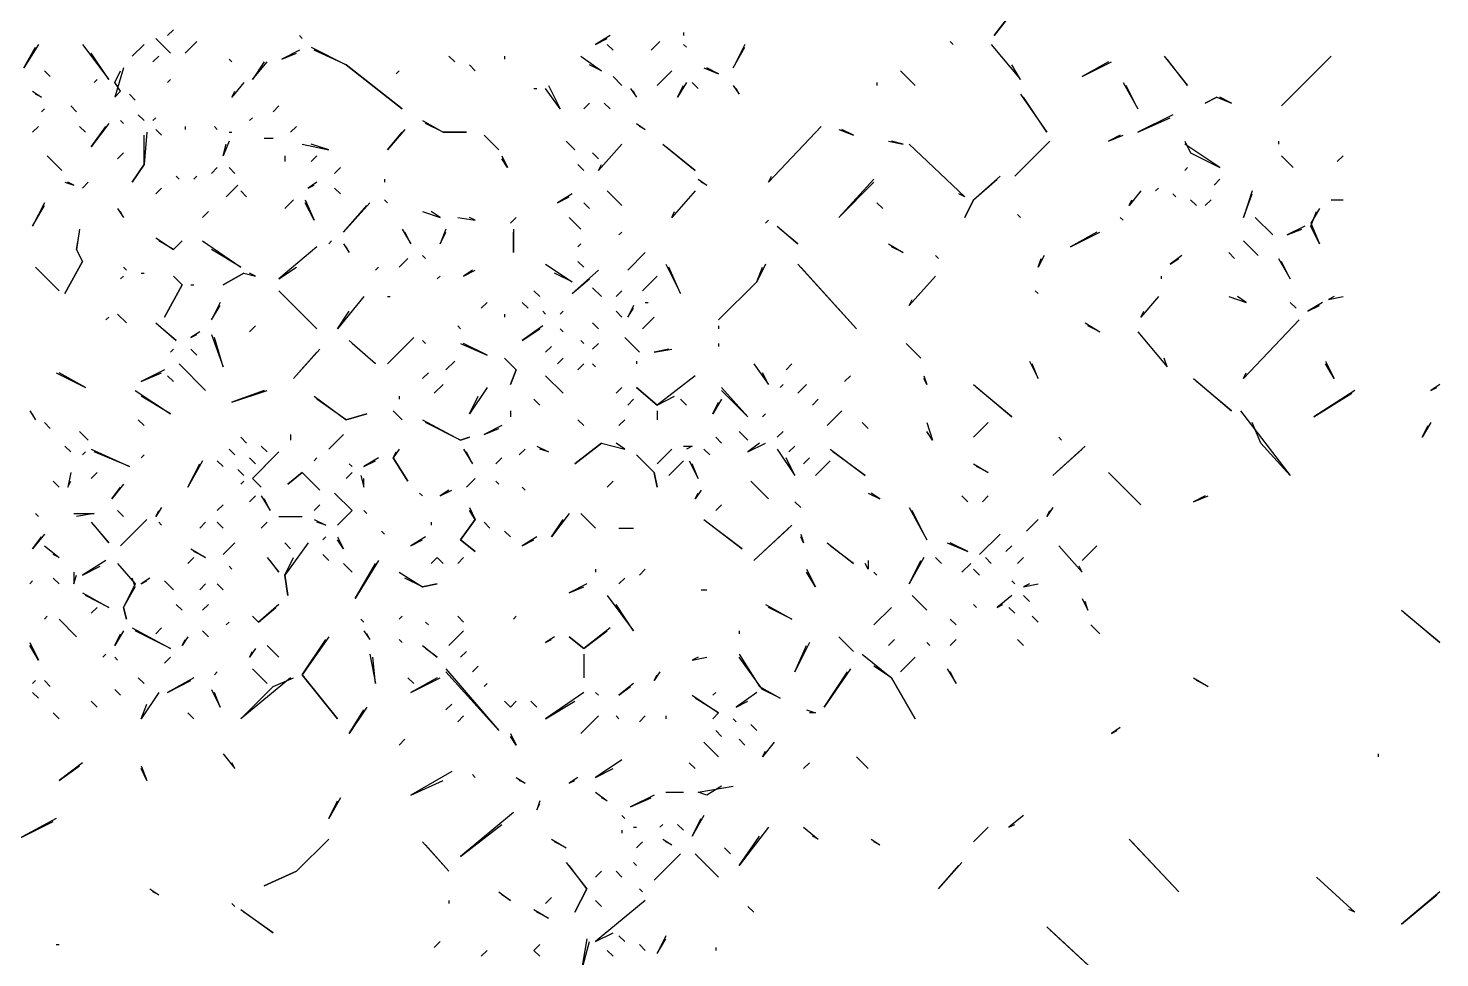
# Model space of a CAD drawing. Extents: x 1 to 2775, y -31 to 2075.
# Drawn here: x 2393.8 to 2474, y 1155.6 to 1208.4 of the extents above; entities that cross this region are included whole.
import ezdxf

# ---------------------------------------------------------------- set-up
doc = ezdxf.new("R2010")
doc.units = 0
doc.layers.add('LINEWORK', color=4, linetype='CONTINUOUS')

msp = doc.modelspace()

# ---------------------------------------------------------------- linework, layer by layer
at = {"layer": 'LINEWORK'}
for points in [[(2451, 1211), (2448.6667, 1208), (2450.8333, 1210.8333)], [(2401, 1207.8333), (2401.8333, 1207)], [(2402, 1208.3333), (2401.6667, 1208)], [(2409.1667, 1208), (2409.3333, 1207.8333)], [(2426.8333, 1208), (2426, 1207.5), (2426.6667, 1207.8333)], [(2431, 1208.1667), (2431, 1208)], [(2394.3333, 1207.5), (2393.5, 1206.1667), (2394.1667, 1207.3333)], [(2396.8333, 1207.5), (2398.3333, 1205.5), (2397.3333, 1207)], [(2400.3333, 1207.5), (2399.6667, 1206.8333)], [(2403.3333, 1207.6667), (2402.6667, 1207)], [(2409.1667, 1207.1667), (2408.1667, 1206.6667), (2409, 1207)], [(2409.8333, 1207.3333), (2411.8333, 1206.3333), (2415, 1203.8333), (2411.8333, 1206.3333), (2410, 1207.1667)], [(2426.6667, 1207.5), (2427, 1207.1667)], [(2429.6667, 1207.6667), (2429.1667, 1207.1667)], [(2431, 1207.5), (2431.1667, 1207.3333)], [(2434.5, 1207.5), (2433.8333, 1206.1667), (2434.5, 1207.3333)], [(2446.1667, 1207.6667), (2446.3333, 1207.5)], [(2448.5, 1207.5), (2450.1667, 1205.5), (2449.6667, 1206.3333)], [(2399.1667, 1206.1667), (2398.6667, 1204.5), (2399, 1204.8333), (2398.6667, 1205.3333), (2399, 1206)], [(2401.1667, 1206.8333), (2400.8333, 1206.5)], [(2405.1667, 1206.6667), (2405.3333, 1206.5)], [(2407.1667, 1206.5), (2406.5, 1205.5), (2407.3333, 1206.5)], [(2417.6667, 1206.8333), (2418, 1206.5)], [(2418.8333, 1206.3333), (2419.1667, 1206)], [(2420.8333, 1206.8333), (2420.8333, 1206.6667)], [(2425.1667, 1206.8333), (2426.3333, 1206), (2425.6667, 1206.3333)], [(2432.1667, 1206.1667), (2433, 1205.8333), (2432.3333, 1206.1667)], [(2455.1667, 1206.5), (2453.6667, 1205.6667), (2455.3333, 1206.5)], [(2458.3333, 1206.8333), (2459.6667, 1205.1667), (2458.5, 1206.6667)], [(2467.8333, 1206.8333), (2465, 1204)], [(2394.6667, 1206), (2395, 1205.6667)], [(2397.6667, 1205.5), (2397.5, 1205.3333)], [(2401.8333, 1205.5), (2401.6667, 1205.3333)], [(2414.8333, 1206), (2414.6667, 1205.8333)], [(2427, 1205.6667), (2427.5, 1205.1667)], [(2430.3333, 1206), (2429.5, 1205.1667)], [(2443.3333, 1206), (2444.1667, 1205.1667)], [(2394, 1204.8333), (2394.5, 1204.5), (2394.1667, 1204.6667)], [(2399.5, 1204.6667), (2399.8333, 1204.3333)], [(2406, 1205.3333), (2405.3333, 1204.5), (2405.5, 1204.8333)], [(2422.5, 1205), (2422.6667, 1205)], [(2423.3333, 1205.1667), (2424, 1203.8333), (2423.1667, 1205)], [(2428, 1205), (2428.3333, 1204.5), (2428.1667, 1204.8333)], [(2431.1667, 1205.3333), (2430.6667, 1204.5), (2431, 1205.1667)], [(2431.5, 1205.3333), (2431.8333, 1205)], [(2433.8333, 1205.1667), (2434.1667, 1204.6667), (2434, 1205)], [(2442, 1205.3333), (2442, 1205.1667)], [(2450.1667, 1204.6667), (2451.6667, 1202.5), (2450.3333, 1204.5)], [(2456, 1205.3333), (2456.8333, 1203.8333), (2456.1667, 1205.1667)], [(2394.6667, 1203.8333), (2394.5, 1203.6667)], [(2396.1667, 1204), (2396.5, 1203.6667)], [(2408, 1204), (2407.6667, 1203.6667)], [(2425.6667, 1204.1667), (2425.3333, 1203.8333)], [(2426.5, 1204.1667), (2426.8333, 1203.8333)], [(2461.3333, 1204.5), (2460.6667, 1204.1667), (2461.3333, 1204.5), (2462.1667, 1204.1667), (2461.5, 1204.5)], [(2398.3333, 1203), (2397.3333, 1201.6667), (2398.1667, 1202.8333)], [(2399, 1203.1667), (2399.1667, 1203)], [(2400, 1203.5), (2400.3333, 1203.1667)], [(2401, 1203.3333), (2400.8333, 1203.1667)], [(2406.5, 1203.3333), (2406.3333, 1203.1667)], [(2416.1667, 1203.1667), (2417.3333, 1202.5), (2418.6667, 1202.5), (2417.3333, 1202.5), (2416.3333, 1203)], [(2428.3333, 1203), (2428.8333, 1202.6667), (2428.5, 1202.8333)], [(2458.8333, 1203.5), (2456.8333, 1202.5), (2458.6667, 1203.3333)], [(2394.3333, 1202.8333), (2394, 1202.5)], [(2396.6667, 1202.8333), (2397, 1202.5)], [(2400.5, 1202.5), (2400.3333, 1200.6667), (2399.6667, 1199.6667), (2400.3333, 1200.6667), (2400.3333, 1202.3333)], [(2401, 1202.6667), (2401.3333, 1202.3333)], [(2402.6667, 1202.8333), (2402.6667, 1202.6667)], [(2404.3333, 1202.8333), (2404.5, 1202.6667)], [(2405.1667, 1202.5), (2405.3333, 1202.5)], [(2407.1667, 1202.1667), (2407.6667, 1202.1667)], [(2409, 1202.8333), (2408.6667, 1202.5)], [(2415.1667, 1202.6667), (2414.1667, 1201.5), (2415, 1202.5)], [(2419.6667, 1202.3333), (2420.5, 1201.5)], [(2438.8333, 1202.8333), (2435.8333, 1199.6667), (2436, 1200)], [(2439.8333, 1202.6667), (2440.6667, 1202.3333), (2440, 1202.6667)], [(2455.8333, 1202.3333), (2455.1667, 1202), (2456, 1202.3333)], [(2405.1667, 1202), (2404.8333, 1201.1667), (2405, 1201.8333)], [(2409.3333, 1201.8333), (2410.8333, 1201.5), (2409.8333, 1201.8333)], [(2424.3333, 1202), (2424.8333, 1201.5)], [(2427.5, 1201.8333), (2426.1667, 1200.3333), (2426.3333, 1200.6667)], [(2429.8333, 1201.8333), (2431.6667, 1200.3333), (2430, 1201.6667)], [(2442.6667, 1202), (2443.5, 1201.8333), (2442.8333, 1202)], [(2443.8333, 1201.8333), (2447, 1198.8333), (2446.6667, 1199)], [(2451.8333, 1202), (2449.8333, 1200)], [(2459.5, 1202), (2459.8333, 1201.3333), (2461.5, 1200.5), (2459.5, 1201.8333)], [(2464.8333, 1202), (2464.8333, 1201.8333)], [(2394.8333, 1201.1667), (2395.6667, 1200.3333)], [(2399.1667, 1201.3333), (2398.8333, 1201)], [(2408.3333, 1201.1667), (2408.3333, 1200.8333)], [(2410.1667, 1201.1667), (2409.8333, 1200.8333)], [(2420.6667, 1201.1667), (2421, 1200.5), (2420.6667, 1201)], [(2425, 1200.6667), (2425.3333, 1200.3333)], [(2425.8333, 1201.3333), (2426.1667, 1201)], [(2465, 1201.1667), (2465.6667, 1200.5)], [(2468.5, 1201.1667), (2468.1667, 1200.8333)], [(2402.1667, 1200), (2402.3333, 1199.8333)], [(2403.3333, 1200), (2403.1667, 1199.8333)], [(2404.5, 1200.5), (2404.1667, 1200.1667)], [(2405.1667, 1200.5), (2405.5, 1200.1667)], [(2411.5, 1200.5), (2411.1667, 1200.1667)], [(2414, 1199.8333), (2414, 1199.6667)], [(2431.8333, 1199.8333), (2432.3333, 1199.5), (2432, 1199.6667)], [(2441.8333, 1199.8333), (2439.8333, 1197.6667), (2441.8333, 1199.6667)], [(2449, 1200), (2447.5, 1198.6667), (2447, 1197.6667), (2447.5, 1198.6667), (2448.8333, 1199.8333)], [(2459.6667, 1200.5), (2459.5, 1200.3333)], [(2461.5, 1199.8333), (2461.1667, 1199.5)], [(2395.8333, 1199.6667), (2396.3333, 1199.5), (2396, 1199.6667)], [(2397.1667, 1199.6667), (2396.8333, 1199.3333)], [(2401.3333, 1199.3333), (2401, 1199)], [(2405.6667, 1199.5), (2405, 1198.8333)], [(2405.8333, 1199.1667), (2406.1667, 1198.8333)], [(2410.1667, 1199.6667), (2409.6667, 1199.3333), (2410, 1199.5)], [(2411.1667, 1199.3333), (2411.5, 1199)], [(2424.6667, 1199), (2423.8333, 1198.5), (2424.5, 1198.8333)], [(2426.6667, 1199.1667), (2427.5, 1198.3333)], [(2431.6667, 1199.1667), (2430.3333, 1197.6667), (2430.5, 1198)], [(2457, 1199.1667), (2456.3333, 1198.3333), (2456.5, 1198.6667)], [(2458, 1199.3333), (2457.8333, 1199.1667)], [(2458.8333, 1199), (2459, 1198.8333)], [(2463.3333, 1199.1667), (2462.8333, 1197.6667), (2463.3333, 1199)], [(2394.6667, 1198.5), (2394, 1197.1667), (2394.6667, 1198.3333)], [(2398.8333, 1198.1667), (2399.1667, 1197.6667), (2399, 1198)], [(2408.8333, 1198.6667), (2408.3333, 1198.1667)], [(2409.5, 1198.6667), (2410, 1197.5), (2409.5, 1198.5)], [(2413.1667, 1198.5), (2411.6667, 1196.8333), (2413, 1198.3333)], [(2414, 1198.6667), (2414.1667, 1198.5)], [(2425.3333, 1198.5), (2425.6667, 1198.1667)], [(2442, 1198.5), (2442.3333, 1198.1667)], [(2459.8333, 1198.6667), (2460.1667, 1198.3333)], [(2461, 1198.6667), (2460.6667, 1198.3333)], [(2467.1667, 1198.1667), (2466.6667, 1197.3333), (2467.1667, 1196.1667), (2466.6667, 1197.1667), (2467, 1198)], [(2467.8333, 1198.6667), (2468.5, 1198.6667)], [(2404, 1198), (2403.6667, 1197.6667)], [(2416.1667, 1198), (2417.1667, 1197.6667), (2416.6667, 1198)], [(2418.1667, 1197.6667), (2419.1667, 1197.5), (2418.8333, 1197.6667)], [(2421.5, 1197.6667), (2421.1667, 1197.3333)], [(2424.5, 1197.6667), (2425.1667, 1197)], [(2435.8333, 1197.5), (2435.6667, 1197.3333)], [(2450, 1197.8333), (2450.1667, 1197.6667)], [(2455.8333, 1197.6667), (2456, 1197.5)], [(2463.5, 1197.6667), (2464.5, 1196.6667)], [(2396.6667, 1197), (2396.5, 1195.8333), (2396.8333, 1195.1667), (2395.8333, 1193.3333), (2396.8333, 1195.1667), (2396.5, 1195.8333), (2396.6667, 1196.8333)], [(2415, 1197), (2415.5, 1196.1667), (2415.1667, 1196.8333)], [(2417.5, 1197), (2417.1667, 1196.1667), (2417.5, 1196.8333)], [(2421.3333, 1197), (2421.3333, 1195.6667), (2421.3333, 1196.8333)], [(2427.5, 1196.8333), (2427.3333, 1196.6667)], [(2436.3333, 1197.1667), (2437.5, 1196.1667), (2436.5, 1197)], [(2454.5, 1196.8333), (2453, 1196), (2454.6667, 1196.8333)], [(2466.3333, 1197.1667), (2465.3333, 1196.6667), (2466.1667, 1197)], [(2401, 1196.5), (2402, 1195.8333), (2402.5, 1196.3333), (2402, 1195.8333), (2401.1667, 1196.3333)], [(2403.6667, 1196.3333), (2405.8333, 1194.8333), (2404.1667, 1195.8333)], [(2410.1667, 1196), (2408, 1194.1667), (2409, 1194.8333)], [(2411, 1196.3333), (2410.8333, 1196.1667)], [(2411.6667, 1196.1667), (2412, 1195.6667), (2411.8333, 1196)], [(2425.1667, 1196.1667), (2425, 1196)], [(2442.6667, 1196.1667), (2443.5, 1195.6667), (2442.8333, 1196)], [(2462.8333, 1196.3333), (2463.6667, 1195.5)], [(2415.3333, 1195.3333), (2414.8333, 1194.8333)], [(2416.1667, 1195.5), (2416.3333, 1195.3333)], [(2423.1667, 1195), (2424.6667, 1194), (2423.6667, 1194.5)], [(2425, 1195.1667), (2425.3333, 1194.8333)], [(2428.8333, 1195.6667), (2427.8333, 1194.6667)], [(2430, 1195), (2430.8333, 1193.3333), (2430.1667, 1194.8333)], [(2435.6667, 1195), (2435.1667, 1194), (2433, 1191.8333), (2435.1667, 1194), (2435.5, 1194.8333)], [(2437.5, 1195), (2440.8333, 1191.3333), (2437.6667, 1194.8333)], [(2445.3333, 1195.5), (2445.5, 1195.3333)], [(2451.5, 1195.5), (2451.1667, 1194.8333), (2451.3333, 1195.3333)], [(2459.3333, 1195.5), (2458.6667, 1195), (2459.1667, 1195.3333)], [(2462, 1195.6667), (2462.3333, 1195.3333)], [(2464.8333, 1195.3333), (2465.5, 1194.1667), (2465, 1195.1667)], [(2394.1667, 1194.8333), (2395.5, 1193.5)], [(2399.1667, 1194.3333), (2399, 1194.1667)], [(2399.1667, 1194.8333), (2399.3333, 1194.6667)], [(2400.1667, 1194.5), (2400.3333, 1194.5)], [(2402, 1194.3333), (2402.5, 1193.8333), (2401.5, 1192), (2402.5, 1193.8333)], [(2406, 1194.5), (2404.8333, 1193.8333), (2406, 1194.5), (2406.6667, 1194.3333), (2406.3333, 1194.5)], [(2413.6667, 1194.8333), (2413.5, 1194.6667)], [(2417.1667, 1194.3333), (2417, 1194.1667)], [(2419, 1194.6667), (2418.5, 1194.3333), (2419.1667, 1194.6667)], [(2426.1667, 1194.6667), (2424.6667, 1193.3333), (2425.6667, 1194.1667)], [(2429.5, 1194.3333), (2428.6667, 1193.5)], [(2445.3333, 1194.3333), (2443.8333, 1192.6667), (2444, 1193)], [(2458.1667, 1194.3333), (2458.1667, 1194.1667)], [(2403, 1193.8333), (2403.1667, 1193.8333)], [(2408, 1193.5), (2410.1667, 1191.3333)], [(2422.5, 1193.5), (2422.8333, 1193.1667)], [(2425.8333, 1193.6667), (2426.3333, 1193.1667)], [(2427.5, 1193.5), (2427.1667, 1193.1667)], [(2451, 1193.5), (2451.1667, 1193.3333)], [(2404.6667, 1192.8333), (2404.1667, 1191.8333), (2404.6667, 1192.6667)], [(2412.8333, 1193.1667), (2411.3333, 1191.3333), (2412, 1192.3333)], [(2414.1667, 1193.1667), (2414.3333, 1193.1667)], [(2419.8333, 1192.8333), (2419.5, 1192.5)], [(2421.8333, 1192.8333), (2422.1667, 1192.5)], [(2428.1667, 1192.6667), (2427.8333, 1192), (2428.1667, 1192.5)], [(2428.8333, 1192.8333), (2429, 1192.8333)], [(2458, 1193.1667), (2457, 1192), (2457.1667, 1192.3333)], [(2462, 1193.1667), (2463, 1192.8333), (2462.5, 1193.1667)], [(2465.5, 1192.8333), (2465.8333, 1192.5)], [(2467.3333, 1192.8333), (2466.5, 1192.3333), (2467.1667, 1192.6667)], [(2468, 1193.1667), (2467.6667, 1193), (2468.5, 1193.1667)], [(2398.3333, 1192), (2398.1667, 1191.8333)], [(2398.8333, 1192.1667), (2399.3333, 1191.6667)], [(2420.8333, 1192.1667), (2420.8333, 1192)], [(2423, 1192.3333), (2423.1667, 1192.1667)], [(2424.1667, 1192.3333), (2424, 1192.1667)], [(2427.1667, 1192.3333), (2427.5, 1192)], [(2429.3333, 1192), (2428.6667, 1191.3333)], [(2466, 1191.8333), (2462.8333, 1188.5), (2463, 1188.8333)], [(2401, 1191.6667), (2402.1667, 1190.6667), (2401.1667, 1191.5)], [(2403.5, 1191.1667), (2403, 1190.8333), (2403.3333, 1191)], [(2404.1667, 1191), (2404.8333, 1189.1667), (2404.3333, 1190.8333)], [(2406.6667, 1191.5), (2406.3333, 1191.1667)], [(2418.1667, 1191.5), (2418.3333, 1191.3333)], [(2423, 1191.5), (2421.8333, 1190.6667), (2422.8333, 1191.3333)], [(2424, 1191.3333), (2424.1667, 1191.1667)], [(2425.8333, 1191.6667), (2426.1667, 1191.3333)], [(2433, 1191.5), (2433, 1191.3333)], [(2453.8333, 1191.6667), (2454.6667, 1191.1667), (2454, 1191.5)], [(2456.8333, 1191.1667), (2458.5, 1189.1667), (2458.3333, 1189.6667)], [(2402, 1190.1667), (2401.8333, 1190)], [(2403, 1190.1667), (2403.3333, 1189.8333)], [(2410.3333, 1190.1667), (2408.8333, 1188.5), (2410.1667, 1190)], [(2412, 1190.6667), (2413.5, 1189.3333), (2412.1667, 1190.5)], [(2415.6667, 1190.8333), (2414.1667, 1189.3333)], [(2416.1667, 1190.6667), (2416.3333, 1190.5)], [(2418.3333, 1190.5), (2419.8333, 1189.8333), (2418.5, 1190.5)], [(2423.5, 1190.3333), (2423.1667, 1190)], [(2425.1667, 1190.6667), (2425.3333, 1190.5)], [(2426.1667, 1190.5), (2425.8333, 1190.1667)], [(2427.6667, 1190.8333), (2428.5, 1190)], [(2430.1667, 1190.1667), (2429.3333, 1190), (2430.3333, 1190.1667)], [(2433, 1190.5), (2433, 1190.3333)], [(2443.6667, 1190.5), (2444.5, 1189.6667)], [(2402.3333, 1189.3333), (2403.8333, 1187.8333)], [(2418, 1189.5), (2417.5, 1189)], [(2420.8333, 1189.6667), (2421.5, 1189), (2421.1667, 1188.1667), (2421.5, 1189)], [(2424.1667, 1189.6667), (2423.8333, 1189.3333)], [(2425.3333, 1189.3333), (2425, 1189)], [(2425.8333, 1189.3333), (2426, 1189.1667)], [(2428.3333, 1189.5), (2428.3333, 1189.3333)], [(2435, 1189.3333), (2435.8333, 1188.1667), (2435.5, 1188.8333)], [(2437.1667, 1189.3333), (2436.8333, 1189)], [(2450.6667, 1189.5), (2451.1667, 1188.5), (2450.8333, 1189.3333)], [(2467.5, 1189.5), (2468, 1188.5), (2467.5, 1189.3333)], [(2395.3333, 1188.8333), (2397, 1188), (2395.5, 1188.8333)], [(2401.5, 1189), (2400.1667, 1188.3333), (2401.3333, 1188.8333)], [(2401.6667, 1188.6667), (2402, 1188.3333)], [(2416.5, 1188.8333), (2416.1667, 1188.5)], [(2423.1667, 1188.6667), (2424.1667, 1187.6667)], [(2431.6667, 1188.6667), (2429.5, 1187), (2428.3333, 1188), (2429.5, 1187), (2430.5, 1187.5)], [(2440.5, 1188.6667), (2440.1667, 1188.3333)], [(2444.6667, 1188.6667), (2444.8333, 1188.1667), (2444.6667, 1188.5)], [(2399.8333, 1187.8333), (2401.8333, 1186.5), (2400.1667, 1187.5)], [(2407.1667, 1187.8333), (2405.3333, 1187.1667), (2407.3333, 1187.8333)], [(2417.3333, 1188.1667), (2416.8333, 1187.6667)], [(2419.8333, 1188), (2418.8333, 1186.5), (2419.3333, 1187.5)], [(2427.5, 1188), (2427.1667, 1187.6667)], [(2433.1667, 1188), (2434.6667, 1186.3333), (2433.1667, 1187.8333)], [(2436.6667, 1188.1667), (2436.5, 1188)], [(2438, 1188.1667), (2437.5, 1187.6667)], [(2447.5, 1188.1667), (2449.6667, 1186.3333), (2447.6667, 1188)], [(2460, 1188.5), (2462.1667, 1186.6667), (2460.1667, 1188.3333)], [(2469.1667, 1187.8333), (2466.8333, 1186.3333), (2469, 1187.6667)], [(2474, 1188.1667), (2473.5, 1187.8333), (2473.8333, 1188)], [(2410, 1187.5), (2411.8333, 1186.1667), (2413, 1186.5), (2411.8333, 1186.1667), (2410.1667, 1187.3333)], [(2414.8333, 1187.5), (2414.8333, 1187.3333)], [(2422.5, 1187.3333), (2422.8333, 1187)], [(2428.1667, 1187.3333), (2427.8333, 1187)], [(2430.8333, 1187.3333), (2431.1667, 1187)], [(2433.1667, 1187.3333), (2432.6667, 1186.5), (2433, 1187.1667)], [(2438.6667, 1187.3333), (2438.3333, 1187)], [(2393.8333, 1186.6667), (2394.1667, 1186.1667), (2394, 1186.5)], [(2400, 1186.1667), (2400.3333, 1185.8333)], [(2414.5, 1186.6667), (2415, 1186.1667)], [(2416.1667, 1186.1667), (2418.3333, 1185), (2418.8333, 1185.1667), (2418.3333, 1185), (2416.3333, 1186)], [(2421.1667, 1186.6667), (2421.1667, 1186.3333)], [(2425, 1186.1667), (2425.3333, 1185.8333)], [(2427.6667, 1186.1667), (2427.3333, 1185.8333)], [(2429.5, 1186.6667), (2429.5, 1186.1667)], [(2435.6667, 1186.5), (2435.5, 1186.3333)], [(2440, 1186.6667), (2439.1667, 1185.8333)], [(2462.6667, 1186.6667), (2465.5, 1183), (2463.8333, 1184.8333), (2463.3333, 1186)], [(2394.6667, 1186), (2395, 1185.6667)], [(2396.6667, 1185.5), (2397.1667, 1185)], [(2408.6667, 1185.3333), (2408.6667, 1185)], [(2411.6667, 1185.3333), (2410.8333, 1184.5)], [(2420.6667, 1185.8333), (2419.6667, 1185.3333), (2420.5, 1185.6667)], [(2434.1667, 1185.5), (2434.6667, 1185)], [(2436.6667, 1185.5), (2436.3333, 1185.1667)], [(2441.1667, 1186), (2441.5, 1185.6667)], [(2444.8333, 1186), (2445.1667, 1185), (2444.8333, 1185.5)], [(2448.3333, 1186), (2447.5, 1185.1667)], [(2473.5, 1186), (2473, 1185.1667), (2473.3333, 1185.8333)], [(2395.8333, 1184.6667), (2396.1667, 1184.3333)], [(2397.3333, 1184.5), (2399.5, 1183.5), (2397.5, 1184.3333)], [(2405.1667, 1184.5), (2405.5, 1184.1667)], [(2405.8333, 1185.1667), (2406.1667, 1184.8333)], [(2407, 1184.6667), (2407.3333, 1184.3333)], [(2414.8333, 1184.5), (2414.5, 1184), (2415.3333, 1182.6667), (2414.5, 1184), (2414.6667, 1184.3333)], [(2418.5, 1184.5), (2419, 1183.6667), (2418.6667, 1184.3333)], [(2422, 1184.5), (2421.6667, 1184.1667)], [(2422.6667, 1184.6667), (2423.3333, 1184.3333), (2422.8333, 1184.5)], [(2426.3333, 1184.8333), (2424.8333, 1183.6667), (2426.3333, 1184.8333), (2427.6667, 1184.5), (2427.1667, 1184.8333)], [(2430.3333, 1184.5), (2429.5, 1183.6667)], [(2431, 1184.6667), (2431.5, 1184.6667), (2431.1667, 1184.5)], [(2432.1667, 1184.5), (2432.5, 1184.1667)], [(2432.8333, 1185.1667), (2433.1667, 1184.8333)], [(2435.3333, 1184.8333), (2434.6667, 1184.3333), (2435.6667, 1184.8333)], [(2436.3333, 1184.5), (2437.3333, 1183), (2436.8333, 1184)], [(2437.3333, 1184.6667), (2437, 1184.3333)], [(2439.3333, 1184.5), (2441.3333, 1183), (2439.5, 1184.3333)], [(2453.8333, 1184.6667), (2452, 1183), (2453.6667, 1184.5)], [(2452.3333, 1185.1667), (2452.5, 1185)], [(2397, 1184.3333), (2396.8333, 1184.1667)], [(2400.3333, 1184.1667), (2400.1667, 1184)], [(2403.6667, 1183.8333), (2402.8333, 1182.3333), (2403.5, 1183.6667)], [(2404.5, 1183.8333), (2404.8333, 1183.5)], [(2406.3333, 1184), (2406.6667, 1183.6667)], [(2408, 1184.3333), (2406.5, 1182.8333), (2407, 1182.3333), (2406.5, 1182.8333), (2407.8333, 1184.1667)], [(2410.1667, 1184), (2410, 1183.8333)], [(2413.6667, 1184), (2412.8333, 1183.5), (2413.5, 1183.8333)], [(2420.6667, 1184), (2420.3333, 1183.6667)], [(2428.3333, 1184.1667), (2429.3333, 1183.1667), (2429.5, 1182.3333), (2429.3333, 1183.1667)], [(2431, 1183.8333), (2430.1667, 1183)], [(2431.3333, 1183.8333), (2431.8333, 1182.8333), (2431.5, 1183.6667)], [(2438.1667, 1184), (2437.8333, 1183.6667)], [(2439.3333, 1183.8333), (2438.5, 1183)], [(2396.1667, 1183.1667), (2396, 1182.3333), (2396.1667, 1182.6667)], [(2397.6667, 1183.1667), (2397.3333, 1182.8333)], [(2405.6667, 1183.3333), (2406, 1183)], [(2409.3333, 1183.1667), (2408.5, 1182.5), (2409.3333, 1183.1667), (2410.3333, 1182.1667)], [(2412.1667, 1183.1667), (2411.8333, 1182.8333)], [(2412, 1183.6667), (2412.1667, 1183.5)], [(2412.6667, 1183), (2412.8333, 1182.3333), (2412.8333, 1182.8333)], [(2447.5, 1183.6667), (2448.3333, 1183.1667), (2447.6667, 1183.5)], [(2455.1667, 1183.1667), (2457, 1181.3333)], [(2395.1667, 1182.6667), (2395.5, 1182.3333)], [(2399.1667, 1182.5), (2398.5, 1181.6667), (2399, 1182.3333)], [(2406, 1182.6667), (2405.8333, 1182.5)], [(2417.6667, 1182.1667), (2417.1667, 1181.8333), (2417.8333, 1182.1667)], [(2419.1667, 1182.8333), (2418.6667, 1182.3333)], [(2420.3333, 1182.6667), (2420.5, 1182.5)], [(2421.8333, 1182.3333), (2422, 1182.1667)], [(2427, 1182.6667), (2426.6667, 1182.3333)], [(2432, 1182.1667), (2431.6667, 1181.6667), (2431.8333, 1182)], [(2434.8333, 1182.6667), (2435.8333, 1181.6667)], [(2404.8333, 1181.3333), (2404.5, 1181)], [(2406.6667, 1181.8333), (2406.3333, 1181.5)], [(2407, 1181.8333), (2407.5, 1181), (2407.1667, 1181.6667)], [(2410.3333, 1181.3333), (2410, 1181)], [(2411.1667, 1182), (2412.1667, 1181), (2411.3333, 1180.1667), (2412.1667, 1181)], [(2416, 1182), (2416.1667, 1181.8333)], [(2433.1667, 1181.3333), (2432.8333, 1181)], [(2437.3333, 1181.5), (2437.6667, 1181.1667)], [(2441.5, 1182), (2442.1667, 1181.6667), (2441.6667, 1182)], [(2446.8333, 1181.8333), (2447.1667, 1181.5)], [(2448.3333, 1181.8333), (2448, 1181.5)], [(2460.6667, 1181.8333), (2460, 1181.5), (2460.8333, 1181.8333)], [(2394.1667, 1180.8333), (2394.3333, 1180.6667)], [(2396.3333, 1180.8333), (2397.5, 1180.8333), (2396.5, 1180.6667)], [(2398.8333, 1181), (2399.1667, 1180.6667)], [(2400.5, 1180.5), (2399, 1179)], [(2401.3333, 1181.1667), (2401, 1180.6667), (2401.1667, 1181)], [(2408, 1180.6667), (2409.3333, 1180.6667)], [(2410, 1180.5), (2410.6667, 1180.1667), (2410.1667, 1180.3333)], [(2412.8333, 1181), (2413, 1180.8333)], [(2418.8333, 1181.1667), (2419.1667, 1180.5), (2418.3333, 1179.3333), (2419.1667, 1178.6667), (2418.3333, 1179.3333), (2419.1667, 1180.5), (2418.8333, 1181)], [(2424.5, 1180.8333), (2423.5, 1179.5), (2424.1667, 1180.5)], [(2425.1667, 1180.8333), (2426, 1180)], [(2432.1667, 1180.5), (2434.3333, 1178.8333), (2432.3333, 1180.3333)], [(2443.8333, 1181.1667), (2444.8333, 1179.3333), (2444, 1181)], [(2451.1667, 1180.5), (2450.5, 1179.8333)], [(2452, 1181.1667), (2451.6667, 1180.6667), (2451.8333, 1181)], [(2397.3333, 1180.3333), (2398.3333, 1179.1667), (2397.5, 1180.1667)], [(2401.1667, 1180.3333), (2401.3333, 1180.1667)], [(2403.8333, 1180.3333), (2403.5, 1180)], [(2404.5, 1180.3333), (2404.8333, 1180)], [(2407.3333, 1180.3333), (2407, 1180)], [(2413.8333, 1179.8333), (2414, 1179.6667)], [(2416.6667, 1180.3333), (2416.6667, 1180.1667)], [(2419.6667, 1180.3333), (2420, 1180)], [(2420.8333, 1179.8333), (2421.1667, 1179.5)], [(2427.3333, 1180), (2428.1667, 1180)], [(2437.1667, 1180.1667), (2435, 1178.1667), (2437, 1180)], [(2394.6667, 1179.6667), (2394, 1178.8333), (2394.5, 1179.5)], [(2394.6667, 1179), (2395.5, 1178.3333), (2395.1667, 1178.5)], [(2405.5, 1179.1667), (2404.8333, 1178.5)], [(2409.6667, 1179.1667), (2408.3333, 1177.3333), (2408.5, 1176.1667), (2408.3333, 1177.3333), (2408.8333, 1178.3333)], [(2408.3333, 1179.1667), (2408.6667, 1178.8333)], [(2410.6667, 1179.5), (2410.5, 1179.3333)], [(2411.3333, 1179.5), (2411.6667, 1178.8333), (2411.3333, 1179.3333)], [(2416.3333, 1179.5), (2415.5, 1179), (2416.1667, 1179.3333)], [(2422.6667, 1179.5), (2421.8333, 1179), (2422.5, 1179.3333)], [(2437.6667, 1179.6667), (2437.8333, 1179.1667), (2437.6667, 1179.5)], [(2439.1667, 1179.1667), (2440.6667, 1178), (2439.3333, 1179)], [(2446, 1179.1667), (2447.1667, 1178.6667), (2446.1667, 1179.1667)], [(2449, 1179.6667), (2447.8333, 1178.5)], [(2449.6667, 1179), (2449.3333, 1178.6667)], [(2452.3333, 1179), (2453.6667, 1177.5), (2453.5, 1177.8333)], [(2454.5, 1179), (2453.6667, 1178.1667)], [(2398.1667, 1178.1667), (2396.8333, 1177.3333), (2397.8333, 1177.8333)], [(2403.1667, 1178.3333), (2402.8333, 1178)], [(2403, 1178.8333), (2403.8333, 1178.3333), (2403.1667, 1178.6667)], [(2407.3333, 1178.3333), (2408, 1177.5), (2407.5, 1178.1667)], [(2410.5, 1178.5), (2410.8333, 1178.1667)], [(2413.6667, 1178.1667), (2412.3333, 1176), (2413.5, 1178)], [(2417, 1178.3333), (2416.6667, 1178), (2417, 1178.3333), (2417.3333, 1178)], [(2418.5, 1178.3333), (2418.1667, 1178)], [(2441.5, 1178.1667), (2441.5, 1177.6667), (2441.3333, 1178)], [(2444.6667, 1178.3333), (2443.8333, 1176.8333), (2444.5, 1178.1667)], [(2445.3333, 1178.3333), (2445.6667, 1178)], [(2448.1667, 1178.3333), (2448.5, 1178)], [(2450.3333, 1178.3333), (2450, 1178)], [(2396.3333, 1177.5), (2396.3333, 1176.8333), (2396.5, 1177.3333)], [(2398.8333, 1178), (2399.8333, 1176.8333), (2399.1667, 1175.5), (2399.3333, 1174.8333), (2399.1667, 1175.5), (2399.8333, 1176.6667), (2399.6667, 1177.1667)], [(2405.1667, 1177.8333), (2405.3333, 1177.6667)], [(2411.6667, 1178), (2412.1667, 1177.5)], [(2414.8333, 1177.5), (2416.1667, 1176.6667), (2417, 1176.8333), (2416.1667, 1176.6667), (2415.1667, 1177.1667)], [(2426, 1177.6667), (2426, 1177.5)], [(2428.8333, 1177.6667), (2428.5, 1177.3333)], [(2438, 1177.6667), (2438.5, 1176.6667), (2438, 1177.5)], [(2441.8333, 1177.5), (2442, 1177.3333)], [(2447.3333, 1178), (2446.8333, 1177.5)], [(2447.5, 1177.6667), (2447.8333, 1177.3333)], [(2394, 1177), (2393.8333, 1176.8333)], [(2395.1667, 1177.1667), (2395.5, 1176.8333)], [(2400.6667, 1177.1667), (2400.1667, 1176.8333), (2400.5, 1177)], [(2401.5, 1177), (2402, 1176.5)], [(2403.8333, 1176.8333), (2403.5, 1176.5)], [(2404.5, 1176.8333), (2404.8333, 1176.5)], [(2425.5, 1176.8333), (2424.5, 1176.3333), (2425.3333, 1176.6667)], [(2427.6667, 1177.1667), (2427.3333, 1176.8333)], [(2432, 1176.5), (2432.3333, 1176.5)], [(2449.6667, 1177), (2449.8333, 1176.8333)], [(2450.6667, 1176.8333), (2450.3333, 1176.6667), (2451.1667, 1176.8333)], [(2396.8333, 1176.3333), (2398.3333, 1175.5), (2397, 1176.1667)], [(2402.1667, 1175.6667), (2402.5, 1175.3333)], [(2404, 1175.6667), (2403.6667, 1175.3333)], [(2408, 1175.6667), (2406.8333, 1174.6667), (2406.5, 1175), (2406.8333, 1174.6667), (2407.8333, 1175.5)], [(2426.6667, 1176.1667), (2428.1667, 1174.1667), (2427.1667, 1175.6667)], [(2435.6667, 1175.6667), (2437.1667, 1174.8333), (2435.8333, 1175.5)], [(2444, 1176.1667), (2444.8333, 1175.3333)], [(2447.5, 1175.6667), (2447.6667, 1175.5)], [(2449.6667, 1176.1667), (2448.8333, 1175.5), (2449.1667, 1175.6667)], [(2450.3333, 1176.1667), (2450.6667, 1175.8333)], [(2453.6667, 1176), (2454, 1175.3333), (2453.8333, 1175.8333)], [(2394.8333, 1175), (2394.6667, 1174.8333)], [(2397.6667, 1175.5), (2397.3333, 1175.1667)], [(2415, 1175), (2414.8333, 1174.8333)], [(2418.1667, 1175), (2418.5, 1174.6667)], [(2421.5, 1175), (2421.3333, 1174.8333)], [(2442.8333, 1175.5), (2441.8333, 1174.5)], [(2449.5, 1175.5), (2449.8333, 1175.1667)], [(2450.8333, 1175), (2451.1667, 1174.6667)], [(2471.8333, 1175.3333), (2474, 1173.5), (2472, 1175.1667)], [(2395.5, 1174.8333), (2396.5, 1173.8333)], [(2399.1667, 1174.1667), (2398.6667, 1173.3333), (2399, 1174)], [(2399.6667, 1174.3333), (2401.8333, 1173.1667), (2399.8333, 1174.1667)], [(2401.3333, 1174.3333), (2401, 1174)], [(2403.6667, 1174.1667), (2404, 1173.8333)], [(2405.1667, 1174.6667), (2405, 1174.5)], [(2412.6667, 1174.8333), (2412.8333, 1174.6667)], [(2412.8333, 1174.1667), (2413.1667, 1173.6667), (2413, 1174)], [(2416.3333, 1174.6667), (2416.5, 1174.5)], [(2418.5, 1174.1667), (2417.6667, 1173.3333)], [(2426.8333, 1174.3333), (2425.3333, 1173.1667), (2424.5, 1173.8333), (2425.3333, 1173.1667), (2426.6667, 1174.1667)], [(2434.1667, 1174.1667), (2434.1667, 1174)], [(2446.1667, 1174.8333), (2446.5, 1174.5)], [(2454.1667, 1174.5), (2454.6667, 1174)], [(2393.8333, 1173.5), (2394.3333, 1172.5), (2393.8333, 1173.3333)], [(2402.8333, 1173.8333), (2402.5, 1173.3333), (2402.6667, 1173.6667)], [(2407.3333, 1173.3333), (2408, 1172.6667)], [(2410.8333, 1173.8333), (2409.3333, 1171.6667), (2411.3333, 1169.1667), (2409.3333, 1171.6667), (2410.6667, 1173.6667)], [(2414.8333, 1173.6667), (2415, 1173.5)], [(2416.1667, 1173.3333), (2417, 1172.6667), (2416.3333, 1173.1667)], [(2423.6667, 1173.8333), (2423.1667, 1173.5), (2423.5, 1173.6667)], [(2438.1667, 1173.5), (2437.3333, 1171.8333), (2438, 1173.3333)], [(2439.8333, 1173.8333), (2440.6667, 1173)], [(2443, 1173.6667), (2442.6667, 1173.3333)], [(2444.8333, 1173.5), (2445, 1173.3333)], [(2446.5, 1173.6667), (2446.1667, 1173.3333)], [(2450, 1173.6667), (2450.3333, 1173.3333)], [(2398.1667, 1172.8333), (2398, 1172.6667)], [(2398.6667, 1172.6667), (2398.8333, 1172.5)], [(2401.8333, 1172.6667), (2401.5, 1172.3333)], [(2406.6667, 1173.1667), (2406.3333, 1172.6667), (2406.5, 1173)], [(2413.1667, 1172.8333), (2413.5, 1171.1667), (2413.3333, 1172.6667)], [(2418.6667, 1173), (2418.3333, 1172.6667)], [(2425.3333, 1172.8333), (2425.3333, 1171.5)], [(2431.8333, 1172.6667), (2431.5, 1172.5), (2432.3333, 1172.6667)], [(2434.1667, 1172.8333), (2435.3333, 1171), (2436.5, 1170.3333), (2435.5, 1170.8333), (2434.1667, 1172.6667)], [(2441.1667, 1172.8333), (2442.8333, 1171.5), (2444.1667, 1169.1667), (2442.8333, 1171.5), (2441.8333, 1172.1667)], [(2444.1667, 1172.6667), (2443.3333, 1171.8333)], [(2404.5, 1171.8333), (2404.3333, 1171.6667)], [(2406.5, 1172), (2407.3333, 1171.1667)], [(2417.5, 1172), (2420.5, 1168.5), (2417.5, 1171.8333)], [(2419.3333, 1172.1667), (2419, 1171.8333)], [(2429.6667, 1171.8333), (2429.3333, 1171.3333), (2429.5, 1171.6667)], [(2440.5, 1172), (2439, 1169.8333), (2440.3333, 1171.8333)], [(2446, 1172), (2446.5, 1171.1667), (2446.1667, 1171.8333)], [(2394.1667, 1171.3333), (2394, 1171.1667)], [(2394.6667, 1171.3333), (2395, 1171)], [(2400, 1171.5), (2400.3333, 1171.1667)], [(2403.1667, 1171.5), (2401.6667, 1170.6667), (2403, 1171.3333)], [(2408.6667, 1171.5), (2405.8333, 1169.1667), (2407.6667, 1171), (2408.8333, 1171.5)], [(2415.3333, 1171.5), (2415.6667, 1171.1667)], [(2417, 1171.5), (2415.5, 1170.6667), (2417.1667, 1171.5)], [(2419.8333, 1171.1667), (2419.6667, 1171)], [(2428.1667, 1171.1667), (2427.3333, 1170.5), (2428, 1171)], [(2460, 1171.5), (2460.8333, 1171), (2460.1667, 1171.3333)], [(2394, 1170.6667), (2394.3333, 1170.3333)], [(2397.3333, 1170.1667), (2397.6667, 1169.8333)], [(2398.6667, 1170.8333), (2399, 1170.5)], [(2401.1667, 1170.6667), (2400.1667, 1169.1667), (2400.5, 1170)], [(2404.1667, 1170.8333), (2404.6667, 1169.8333), (2404.3333, 1170.6667)], [(2420.8333, 1170.1667), (2421.1667, 1169.8333), (2421.5, 1170.1667), (2421.1667, 1169.8333)], [(2422.3333, 1170.1667), (2422.6667, 1169.8333)], [(2425.3333, 1170.6667), (2423.1667, 1169.1667), (2424.8333, 1170.1667)], [(2426, 1170.6667), (2426.1667, 1170.5)], [(2431.5, 1170.5), (2433, 1169.5), (2432.6667, 1169.1667), (2433, 1169.5), (2431.6667, 1170.3333)], [(2432.8333, 1170.6667), (2432.6667, 1170.5)], [(2435.1667, 1170.6667), (2434, 1169.8333), (2434.6667, 1170.1667)], [(2395.1667, 1169.5), (2395.5, 1169.1667)], [(2402.8333, 1169.5), (2403.1667, 1169.1667)], [(2413, 1169.8333), (2412, 1168.3333), (2412.8333, 1169.6667)], [(2417.8333, 1170), (2417.5, 1169.6667)], [(2418.5, 1169.3333), (2418.1667, 1169)], [(2426.1667, 1169.3333), (2425.1667, 1168.3333)], [(2427.1667, 1169.3333), (2427.3333, 1169.1667)], [(2428.8333, 1169.3333), (2428.5, 1169)], [(2430, 1169.3333), (2430, 1169.1667)], [(2438, 1169.6667), (2438.5, 1169.5), (2438.1667, 1169.5)], [(2432.8333, 1168.5), (2433.1667, 1168.1667)], [(2433.8333, 1169.1667), (2434, 1169)], [(2434.8333, 1168.8333), (2435.1667, 1168.5)], [(2455.8333, 1168.6667), (2455.3333, 1168.3333), (2455.6667, 1168.5)], [(2415.1667, 1168), (2414.8333, 1167.6667)], [(2421.1667, 1168.3333), (2421.5, 1167.6667), (2421.1667, 1168.1667)], [(2432.1667, 1167.8333), (2433, 1167)], [(2434.1667, 1168), (2434.5, 1167.6667)], [(2436.1667, 1167.8333), (2435.5, 1167), (2435.6667, 1167.3333)], [(2404.8333, 1167.1667), (2405.5, 1166.3333), (2405.3333, 1166.6667)], [(2440.8333, 1167), (2441.5, 1166.3333)], [(2470.5, 1167.1667), (2470.5, 1167)], [(2396.8333, 1166.6667), (2395.5, 1165.6667), (2396.6667, 1166.5)], [(2400.1667, 1166.5), (2400.5, 1165.6667), (2400.1667, 1166.3333)], [(2417.8333, 1166.1667), (2415.5, 1164.8333), (2417.3333, 1165.6667)], [(2427.5, 1166.8333), (2426, 1165.8333), (2427, 1166.3333)], [(2431.3333, 1166.6667), (2431.6667, 1166.3333)], [(2438.1667, 1166.6667), (2437.8333, 1166.3333)], [(2419, 1166), (2419.1667, 1165.8333)], [(2421.5, 1165.8333), (2422, 1165.5), (2421.6667, 1165.6667)], [(2425, 1165.8333), (2424.5, 1165.5), (2424.8333, 1165.6667)], [(2433.1667, 1165.3333), (2432.3333, 1164.8333), (2431.8333, 1165), (2433.8333, 1165.3333)], [(2411.5, 1164.6667), (2410.8333, 1163.5), (2411.3333, 1164.5)], [(2422.8333, 1164.5), (2422.6667, 1164), (2422.8333, 1164.3333)], [(2426, 1165), (2426.6667, 1164.5), (2426.3333, 1164.6667)], [(2429.3333, 1164.8333), (2428, 1164.1667), (2429.1667, 1164.6667)], [(2430, 1165), (2431, 1165)], [(2421.3333, 1163.8333), (2418.3333, 1161.3333), (2420.6667, 1163.1667)], [(2427.5, 1163.6667), (2427.6667, 1163.5)], [(2432.1667, 1163.6667), (2431.5, 1162.5), (2432, 1163.5)], [(2450.3333, 1163.6667), (2449.5, 1163), (2449.8333, 1163.1667)], [(2395.3333, 1163.5), (2393.1667, 1162.3333), (2395.1667, 1163.3333)], [(2427.5, 1162.8333), (2427.5, 1162.6667)], [(2428.1667, 1163), (2428.3333, 1163)], [(2429.8333, 1163.1667), (2429.6667, 1163)], [(2430.6667, 1163.1667), (2431, 1162.8333)], [(2435.8333, 1163), (2434.1667, 1160.8333), (2435.3333, 1162.5)], [(2437.8333, 1163), (2438.6667, 1162.3333), (2438.3333, 1162.5)], [(2448.3333, 1163), (2447.5, 1162.1667)], [(2410.8333, 1162.3333), (2409, 1160.5), (2407.1667, 1159.6667), (2409, 1160.5)], [(2416.1667, 1162.1667), (2417.6667, 1160.5), (2416.3333, 1162)], [(2423.5, 1162.3333), (2424.3333, 1161.8333), (2423.6667, 1162.1667)], [(2428.6667, 1162.1667), (2428.3333, 1161.8333)], [(2429.8333, 1162.3333), (2430.3333, 1162), (2430, 1162.1667)], [(2441.6667, 1162.3333), (2442.1667, 1162), (2441.8333, 1162.1667)], [(2456.3333, 1162.3333), (2459.1667, 1159.3333), (2456.5, 1162.1667)], [(2430.8333, 1161.5), (2429.3333, 1160)], [(2431.6667, 1161.5), (2433, 1160.1667)], [(2433.3333, 1161.8333), (2433.6667, 1161.5)], [(2424.3333, 1161), (2425.5, 1159.5), (2424.8333, 1158.1667), (2425.5, 1159.5), (2424.5, 1160.8333)], [(2426.3333, 1160.5), (2426, 1160.1667)], [(2427.1667, 1160.5), (2427.5, 1160.1667)], [(2428.1667, 1161), (2428.3333, 1160.8333)], [(2446.8333, 1161), (2445.5, 1159.5), (2446.6667, 1160.8333)], [(2467, 1160.1667), (2469.1667, 1158.1667), (2468.8333, 1158.3333)], [(2400.6667, 1159.5), (2401.1667, 1159.1667), (2400.8333, 1159.3333)], [(2417.6667, 1158.8333), (2417.6667, 1158.6667)], [(2420.5, 1159.3333), (2421.1667, 1158.8333), (2420.6667, 1159.1667)], [(2423.5, 1159), (2423.1667, 1158.6667)], [(2428.8333, 1158.8333), (2426, 1156.5), (2427, 1157)], [(2426, 1158.8333), (2426.3333, 1158.5)], [(2428.5, 1159.5), (2428.6667, 1159.3333)], [(2474, 1159.3333), (2471.8333, 1157.5), (2473.8333, 1159.1667)], [(2405.3333, 1158.6667), (2405.5, 1158.5)], [(2405.8333, 1158.3333), (2407.6667, 1157), (2406, 1158.1667)], [(2422.5, 1158.3333), (2423.3333, 1157.8333), (2422.6667, 1158.1667)], [(2434.6667, 1158.5), (2435, 1158.1667)], [(2451.6667, 1157.3333), (2456, 1153.3333), (2451.8333, 1157.1667)], [(2417.1667, 1156.5), (2416.8333, 1156.1667)], [(2425.5, 1156.6667), (2425.1667, 1154.6667), (2425.6667, 1156.5)], [(2427.3333, 1156.8333), (2427.6667, 1156.5)], [(2430, 1156.8333), (2429.5, 1155.8333), (2430, 1156.6667)], [(2395.3333, 1156.3333), (2395.5, 1156.3333)], [(2419.8333, 1156), (2419.5, 1155.6667)], [(2422.8333, 1156.3333), (2422.5, 1156), (2422.8333, 1155.6667), (2422.5, 1156)], [(2426.6667, 1156), (2427, 1155.6667)], [(2428.5, 1156.3333), (2428.8333, 1156)], [(2432.8333, 1156.1667), (2432.8333, 1156)]]:
    msp.add_lwpolyline(points, dxfattribs=at)

doc.saveas('drawing.dxf')
